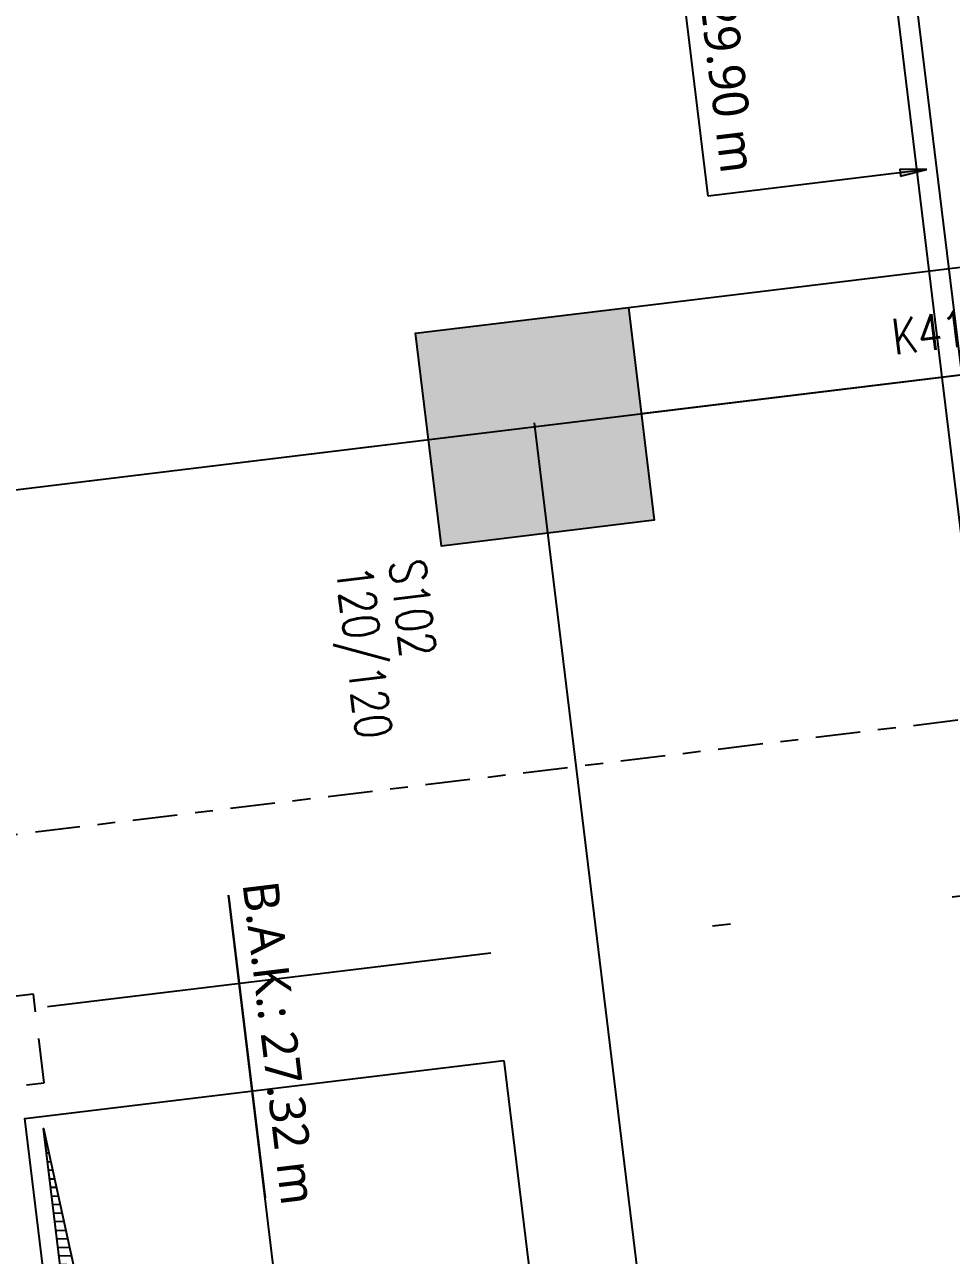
# Model space of a CAD drawing. Header units: inches. Extents: x 400392 to 401495, y 4543971 to 4544133.
# Drawn here: x 400465.07 to 400470.26, y 4544079.78 to 4544086.67 of the extents above; entities that cross this region are included whole.
import ezdxf
from ezdxf.enums import TextEntityAlignment as Align

# ---------------------------------------------------------------- set-up
doc = ezdxf.new("R2010")
doc.units = ezdxf.units.IN
doc.header["$MEASUREMENT"] = 0
for name, pattern in [('AKS', [3, 2.5, -0.25, 0, -0.25]), ('CENTER', [2, 1.25, -0.25, 0.25, -0.25]), ('CIZGI', [0.4, 0.25, -0.15]), ('DASHDOT2', [0.5, 0.25, -0.125, 0, -0.125])]:
    doc.linetypes.add(name, pattern=pattern)
doc.layers.add('A-DETL-GENF', color=92, linetype='Continuous', lineweight=9)
for name, color, linetype in [('aks prota', 2, 'AKS'), ('boşluk prota', 2, 'Continuous'), ('boşluk taraması prota', 252, 'Continuous'), ('kiriş prota', 6, 'Continuous'), ('kolon prota', 1, 'Continuous'), ('kolon tarama prota', 252, 'Continuous'), ('lkolon prota', 4, 'Continuous'), ('PRT-AL-TUNEL_EKSENI', 14, 'DASHDOT2'), ('PRT-MI-a_fit_drainage', 10, 'Continuous'), ('skesit prota', 7, 'Continuous'), ('st-s_level (kot)', 6, 'Continuous'), ('tkolon prota', 6, 'Continuous')]:
    doc.layers.add(name, color=color, linetype=linetype)
doc.styles.add('OLCU', font='romanstw.shx')
doc.styles.add('Segoe UI Light_1', font='', dxfattribs={"height": 199.9999999999999})
doc.styles.add('TKIRIS', font='romanstw.shx')
doc.styles.add('tkolon', font='romanstw.shx')
doc.styles.get('Segoe UI Light_1').set_extended_font_data('Segoe UI Light')

# ---------------------------------------------------------------- blocks, each defined once
blk = doc.blocks.new('+24.06 mekanik')
at = {"layer": 'kolon tarama prota'}
blk.add_hatch(color=253, dxfattribs=at).paths.add_polyline_path([(14368.17293976373, 171194.6120579837), (14348.42506512561, 171044.6120579837), (14387.92081440182, 171044.6120579837)], flags=0)
at = {"layer": 'kolon tarama prota', "color": 253}
for p, q in [((20430.66433095028, 171251.7622327792), (3082.915031469779, 171251.7617326038)), ((14368.17293976373, 171194.6120579837), (14348.42506512561, 171044.6120579837)), ((14387.92081440182, 171044.6120579837), (14368.17293976373, 171194.6120579837)), ((14368.17293976373, 171194.6120579837), (14368.17293976372, 169963.1705677885)), ((3082.915034765303, 171137.4617326038), (20430.66433424582, 171137.4622327792)), ((14348.42506512561, 171044.6120579837), (14387.92081440182, 171044.6120579837)), ((14368.17293976372, 169963.1705677885), (12500.64606670693, 169963.1705677885)), ((17928.3804811547, 166825.3124859149), (19635.81931197391, 166825.3124859149)), ((20532.66433259803, 166825.3124859149), (17928.3804811547, 166825.3124859149))]:
    blk.add_line(p, q, dxfattribs=at)
at = {"layer": 'kolon tarama prota', "color": 253, "style": 'Segoe UI Light_1'}
for s, p in [('B.A.K.: 29.90 m', (12436.83019262119, 170049.1081064403)), ('B.A.K.: 27.32 m', (17874.09813928327, 166911.2500245667))]:
    blk.add_text(s, height=200, dxfattribs=at).set_placement(p)
blk = doc.blocks.new('A$C1a5ef8c2')
at = {"layer": 'boşluk taraması prota', "ltscale": 2}
h = blk.add_hatch(dxfattribs=at)
h.set_pattern_fill('ANSI31', color=256, scale=0.03000000000073284, angle=-47.07600604191619, style=0)
h.set_pattern_definition([(357.9239939580838, (-710.5230015835259, 287.9428023863584), (0.003450451556188631, 0.09518748281418962), [])])
h.paths.add_polyline_path([(74.18863667768892, 103.1151411766186), (76.34431340254378, 103.0791548090056), (73.96234273380833, 102.7854981916025), (73.58776663505705, 105.8699973328039)])
at = {"layer": 'kolon tarama prota'}
h = blk.add_hatch(color=256, dxfattribs=at)
h.dxf.hatch_style = 1
h.paths.add_polyline_path([(76.86064820032334, 110.4659445695579), (77.00531128322473, 109.2746962364763), (75.81406295008492, 109.1300331540406), (75.66939986671787, 110.3212814871222)])
at = {"layer": 'aks prota', "ltscale": 10}
for p, q in [((86.6058551488677, 25.2405966874212), (74.210058906232, 127.3155100271106)), ((86.60585514985723, 25.24059668369591), (74.2100589069887, 127.3155100271106)), ((86.60585514933337, 25.24059668648988), (74.21005890722154, 127.3155100271106)), ((86.6058551488677, 25.24059668555856), (74.21005890762899, 127.3155100271106)), ((86.60585514927516, 25.24059668648988), (74.21005890710512, 127.3155100271106)), ((86.6058551488677, 25.24059668555856), (74.21005890669767, 127.3155100271106)), ((86.60585514985723, 25.24059668462723), (74.21005890646484, 127.3155100271106)), ((42.88313153677154, 105.7353672925383), (89.24254739761818, 111.3651724429801)), ((42.88313153601484, 105.7353672897443), (89.2425473977346, 111.3651724411175)), ((42.88313153747004, 105.735367291607), (89.24254739802564, 111.3651724420488)), ((42.8831315372372, 105.7353672925383), (89.24254739761818, 111.3651724420488)), ((42.88313153712079, 105.735367291607), (89.2425473977928, 111.3651724429801)), ((42.88313153677154, 105.7353672906756), (89.24254739761818, 111.3651724420488)), ((42.88313153665513, 105.735367291607), (89.24254739820026, 111.3651724439114))]:
    blk.add_line(p, q, dxfattribs=at)
at = {"layer": 'boşluk prota', "ltscale": 0.05}
blk.add_lwpolyline([(74.18863667768892, 103.1151411766186), (76.34431340254378, 103.0791548090056), (73.96234273380833, 102.7854981916025), (73.58776663505705, 105.8699973328039)], close=True, dxfattribs=at)
at = {"layer": 'kiriş prota'}
for points in [[(76.860648056434, 110.4659445518628), (85.69073313393164, 111.5382544063032)], [(79.71256072819233, 110.207867782563), (76.93297974200686, 109.8703204020858)]]:
    blk.add_lwpolyline(points, dxfattribs=at)
blk.add_lwpolyline([(76.1636732671177, 106.2511889236048), (76.55848719965434, 103.0000378703699), (73.87811014876934, 102.6745361592621), (73.48329621675657, 105.9256872134283)], close=True, dxfattribs=at)
at = {"layer": 'kolon prota', "color": 1}
blk.add_lwpolyline([(76.86064820032334, 110.4659445695579), (77.00531128322473, 109.2746962364763), (75.81406295008492, 109.1300331540406), (75.66939986671787, 110.3212814871222)], close=True, dxfattribs=at)
at = {"layer": 'PRT-AL-TUNEL_EKSENI', "ltscale": 10}
blk.add_line((43.23195950133959, 102.8628947520629), (89.59137536282651, 108.492699903436), dxfattribs=at)
at = {"layer": 'PRT-MI-a_fit_drainage', "color": 2, "linetype": 'CIZGI'}
blk.add_lwpolyline([(73.53039548249217, 106.621993877925), (73.03404201037483, 106.5617175949737), (73.09431829472305, 106.0653641214594), (73.59067176730605, 106.1256404062733)], close=True, dxfattribs=at)
at = {"layer": 'skesit prota', "linetype": 'CENTER', "ltscale": 0.2}
blk.add_lwpolyline([(93.9913614889374, 110.0110628623515), (45.13529754761839, 104.0780692007393), (13.12649884424172, 138.4947245307267)], dxfattribs=at)
at = {"layer": 'A-DETL-GENF', "xscale": 0.001000000000024428, "yscale": 0.001000000000024428, "zscale": 0.001000000000024428, "rotation": 276.923993958082}
blk.add_blockref('+24.06 mekanik', (-93.14853458531434, 104.8627004241571), dxfattribs=at)
at = {"layer": 'kiriş prota', "ltscale": 0.05, "style": 'TKIRIS', "width": 0.8}
blk.add_text('K411', height=0.2000000000048856, rotation=6.923994083606805, dxfattribs=at).set_placement((78.33547802543035, 110.2994313137606), align=Align.MIDDLE_LEFT)
at = {"layer": 'lkolon prota', "style": 'tkolon', "width": 0.8}
blk.add_text('120/120', height=0.2000000000048855, rotation=276.923994085215, dxfattribs=at).set_placement((75.22348503943067, 109.0075109042227))
at = {"layer": 'st-s_level (kot)', "color": 6, "style": 'OLCU', "width": 0.8}
for tag, p, rotation in [('D=60', (41.41703286580741, 99.58001939486712), 312.9239939495117), ('D=60', (34.91377208690392, 96.88071346003562), 312.9239939495117), ('D=60', (41.72404787596315, 89.55813579354435), 312.9239939495117), ('D=60', (74.07240101491334, 82.3654021685943), 276.923994085215), ('D=90', (58.45173784665531, 80.89350863266736), 312.9239939495117), ('D=60', (82.06995531456778, 73.76825603935868), 276.923994085215), ('D=60', (66.16953595646191, 72.69707751180977), 312.9239939495117), ('D=60', (59.52860149176558, 70.14633769541979), 312.9239939495117), ('D=60', (74.28302203526255, 63.91414567641914), 312.9239939495117), ('D=60', (67.52317142457468, 61.55037755891681), 312.9239939495117), ('D=60', (81.90516735991696, 55.7777361664921), 312.9239939495117), ('D=60', (75.51774133963045, 52.95441743545234), 312.9239939495117), ('D=60', (83.51231125422055, 44.35845731198788), 312.9239939495117), ('D=60', (93.86754728655796, 42.95339011400938), 312.9239939495117), ('D=60', (102.2343588467338, 34.1871841000393), 312.9239939495117), ('D=60', (95.21837176603731, 31.80971260089427), 312.9239939495117), ('D=60', (99.28763992898166, 27.66433198004961), 312.9239939495117), ('+22.51', (112.2286650243332, 23.93479506019503), 312.9239939495117), ('+20.81', (108.5519845855888, 21.49965451750904), 312.9239939495117), ('D=80', (97.11668090563035, 17.52580411545932), 312.9239939495117)]:
    blk.add_attdef(tag, p, '', height=0.2000000000048856, rotation=rotation, dxfattribs=at)
at = {"layer": 'tkolon prota', "style": 'tkolon', "width": 0.8}
blk.add_text('S102', height=0.2000000000048855, rotation=276.923994085215, dxfattribs=at).set_placement((75.5212971236324, 109.0436766762286))

msp = doc.modelspace()

# ---------------------------------------------------------------- hatches: boundary and pattern name
at = {"layer": 'boşluk taraması prota', "ltscale": 2}
h = msp.add_hatch(dxfattribs=at)
h.set_pattern_fill('ANSI31', color=256, scale=0.03000000000073284, angle=-47.07600604191619, style=0)
h.set_pattern_definition([(357.9239939580838, (399681.0692958717, 4544262.562936416), (0.003450451556188631, 0.09518748281418962), [])])
h.paths.add_polyline_path([(400465.7809341329, 4544077.735275206), (400467.9366108577, 4544077.699288839), (400465.554640189, 4544077.405632221), (400465.1800640902, 4544080.490131362)])
at = {"layer": 'kolon tarama prota'}
h = msp.add_hatch(color=256, dxfattribs=at)
h.dxf.hatch_style = 1
h.paths.add_polyline_path([(400468.4529456555, 4544085.086078599), (400468.5976087384, 4544083.894830266), (400467.4063604053, 4544083.750167184), (400467.2616973219, 4544084.941415517)])

# ---------------------------------------------------------------- linework, layer by layer
at = {"layer": 'aks prota', "ltscale": 10}
for p, q in [((400478.198152604, 4543999.860730717), (400465.8023563614, 4544101.935644057)), ((400478.198152605, 4543999.860730713), (400465.8023563622, 4544101.935644057)), ((400478.1981526045, 4543999.860730716), (400465.8023563624, 4544101.935644057)), ((400478.198152604, 4543999.860730715), (400465.8023563628, 4544101.935644057)), ((400478.1981526045, 4543999.860730716), (400465.8023563623, 4544101.935644057)), ((400478.198152604, 4543999.860730715), (400465.8023563619, 4544101.935644057)), ((400478.198152605, 4543999.860730714), (400465.8023563616, 4544101.935644057)), ((400434.475428992, 4544080.355501322), (400480.8348448528, 4544085.985306473)), ((400434.4754289912, 4544080.355501319), (400480.8348448529, 4544085.985306471)), ((400434.4754289926, 4544080.355501321), (400480.8348448532, 4544085.985306472)), ((400434.4754289924, 4544080.355501322), (400480.8348448528, 4544085.985306472)), ((400434.4754289923, 4544080.355501321), (400480.834844853, 4544085.985306473)), ((400434.475428992, 4544080.35550132), (400480.8348448528, 4544085.985306472)), ((400434.4754289918, 4544080.355501321), (400480.8348448534, 4544085.985306473))]:
    msp.add_line(p, q, dxfattribs=at)
at = {"layer": 'boşluk prota', "ltscale": 0.05}
msp.add_lwpolyline([(400465.7809341329, 4544077.735275206), (400467.9366108577, 4544077.699288839), (400465.554640189, 4544077.405632221), (400465.1800640902, 4544080.490131362)], close=True, dxfattribs=at)
at = {"layer": 'kiriş prota'}
for points in [[(400468.4529455116, 4544085.086078581), (400477.2830305891, 4544086.158388436)], [(400471.3048581834, 4544084.828001812), (400468.5252771972, 4544084.490454432)]]:
    msp.add_lwpolyline(points, dxfattribs=at)
msp.add_lwpolyline([(400467.7559707223, 4544080.871322953), (400468.1507846548, 4544077.6201719), (400465.4704076039, 4544077.294670189), (400465.0755936719, 4544080.545821243)], close=True, dxfattribs=at)
at = {"layer": 'kolon prota', "color": 1}
msp.add_lwpolyline([(400468.4529456555, 4544085.086078599), (400468.5976087384, 4544083.894830266), (400467.4063604053, 4544083.750167184), (400467.2616973219, 4544084.941415517)], close=True, dxfattribs=at)
at = {"layer": 'PRT-AL-TUNEL_EKSENI', "ltscale": 10}
msp.add_line((400434.8242569565, 4544077.483028782), (400481.183672818, 4544083.112833933), dxfattribs=at)
at = {"layer": 'PRT-MI-a_fit_drainage', "color": 2, "linetype": 'CIZGI'}
msp.add_lwpolyline([(400465.1226929377, 4544081.242127907), (400464.6263394656, 4544081.181851625), (400464.6866157499, 4544080.685498151), (400465.1829692225, 4544080.745774436)], close=True, dxfattribs=at)
at = {"layer": 'skesit prota', "linetype": 'CENTER', "ltscale": 0.2}
msp.add_lwpolyline([(400485.5836589441, 4544084.631196892), (400436.7275950028, 4544078.69820323), (400404.7187962994, 4544113.11485856)], dxfattribs=at)

# ---------------------------------------------------------------- block references
msp.add_blockref('A$C1a5ef8c2', (400391.5922974552, 4543974.62013403))
at = {"layer": 'A-DETL-GENF', "xscale": 0.001000000000024428, "yscale": 0.001000000000024428, "zscale": 0.001000000000024428, "rotation": 276.923993958082}
msp.add_blockref('+24.06 mekanik', (400298.4437628699, 4544079.482834454), dxfattribs=at)

# ---------------------------------------------------------------- texts
at = {"layer": 'kiriş prota', "ltscale": 0.05, "style": 'TKIRIS', "width": 0.8}
msp.add_text('K411', height=0.2000000000048856, rotation=6.923994083606805, dxfattribs=at).set_placement((400469.9277754806, 4544084.919565343), align=Align.MIDDLE_LEFT)
at = {"layer": 'lkolon prota', "style": 'tkolon', "width": 0.8}
msp.add_text('120/120', height=0.2000000000048855, rotation=276.923994085215, dxfattribs=at).set_placement((400466.8157824946, 4544083.627644934))
at = {"layer": 'tkolon prota', "style": 'tkolon', "width": 0.8}
msp.add_text('S102', height=0.2000000000048855, rotation=276.923994085215, dxfattribs=at).set_placement((400467.1135945788, 4544083.663810706))

doc.saveas('drawing.dxf')
